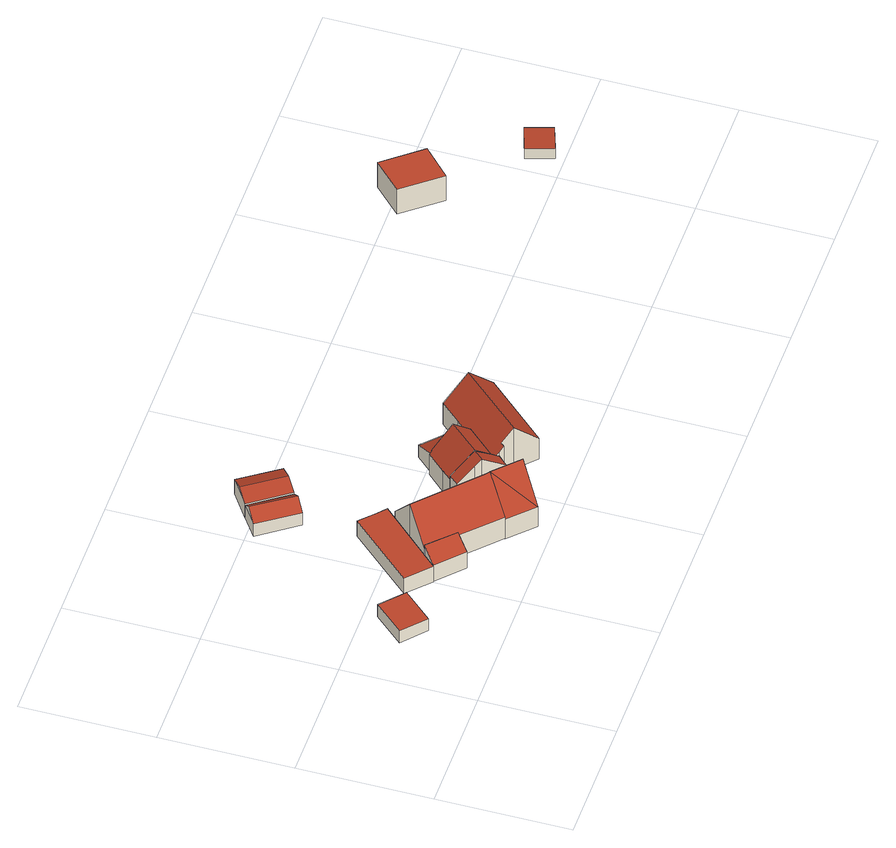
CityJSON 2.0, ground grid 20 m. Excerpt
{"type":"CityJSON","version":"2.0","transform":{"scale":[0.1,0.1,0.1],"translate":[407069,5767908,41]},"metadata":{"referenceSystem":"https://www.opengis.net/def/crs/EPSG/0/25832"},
"CityObjects":{
"building1":{"type":"Building","attributes":{"Gemeindeschluessel":"05566012","Geometrietyp2DReferenz":"3000","function":"51009_1611","roofType":"1000","measuredHeight":2.31},"geometry":[{"type":"Solid","lod":"2","boundaries":[[[[0,1,2,3]],[[4,5,1,0]],[[6,7,5,4]],[[3,2,7,6]],[[4,0,3,6]],[[1,5,7,2]]]],"semantics":{"surfaces":[{"type":"WallSurface"},{"type":"RoofSurface"},{"type":"GroundSurface"}],"values":[[0,0,0,0,1,2]]}}]},
"building2":{"type":"Building","attributes":{"Gemeindeschluessel":"05566012","Geometrietyp2DReferenz":"3000","function":"31001_2460","roofType":"1000","measuredHeight":2.99},"geometry":[{"type":"Solid","lod":"2","boundaries":[[[[8,9,10,11]],[[12,13,9,8]],[[14,15,13,12]],[[16,17,15,14]],[[18,19,17,16]],[[11,10,19,18]],[[16,14,12,8,11,18]],[[9,13,15,17,19,10]]]],"semantics":{"surfaces":[{"type":"WallSurface"},{"type":"RoofSurface"},{"type":"GroundSurface"}],"values":[[0,0,0,0,0,0,1,2]]}}]},
"building3":{"type":"Building","attributes":{"Gemeindeschluessel":"05566012","Geometrietyp2DReferenz":"3000","function":"31001_1000"},"address":[{"country":"Germany","locality":"Greven","thoroughfareNumber":"19","thoroughfareName":"Gelmerstr."}],"children":["building3-1","building3-2"]},
"building3-1":{"type":"BuildingPart","attributes":{"roofType":"3100","measuredHeight":9.13},"parents":["building3"],"geometry":[{"type":"Solid","lod":"2","boundaries":[[[[20,21,22,23]],[[24,25,21,20]],[[26,27,25,24]],[[28,29,27,26]],[[30,31,29,28]],[[32,33,31,30]],[[34,35,33,32]],[[28,26,24,20,30]],[[23,34,32,30,20]],[[21,25,27,29,31,33,35,22]],[[35,34,23,22]]]],"semantics":{"surfaces":[{"type":"WallSurface"},{"type":"RoofSurface"},{"type":"GroundSurface"},{"type":"ClosureSurface"}],"values":[[0,0,0,0,0,0,0,1,1,2,3]]}}]},
"building3-2":{"type":"BuildingPart","attributes":{"roofType":"2100","measuredHeight":4.81},"parents":["building3"],"geometry":[{"type":"Solid","lod":"2","boundaries":[[[[36,23,22,37,38]],[[39,40,35,34,41]],[[38,37,40,39]],[[41,36,38,39]],[[22,35,40,37]],[[34,23,36,41]],[[35,22,23,34]]]],"semantics":{"surfaces":[{"type":"WallSurface"},{"type":"RoofSurface"},{"type":"GroundSurface"},{"type":"ClosureSurface"}],"values":[[0,0,0,1,2,0,3]]}}]},
"building4":{"type":"Building","attributes":{"Gemeindeschluessel":"05566012","Geometrietyp2DReferenz":"3000","function":"31001_1310","roofType":"3100","measuredHeight":3.91},"geometry":[{"type":"Solid","lod":"2","boundaries":[[[[42,43,44,45]],[[46,47,43,42]],[[48,49,47,46]],[[45,44,49,48]],[[42,50,46]],[[48,51,45]],[[45,51,50,42]],[[46,50,51,48]],[[43,47,49,44]]]],"semantics":{"surfaces":[{"type":"WallSurface"},{"type":"RoofSurface"},{"type":"GroundSurface"}],"values":[[0,0,0,0,0,0,1,1,2]]}}]},
"building5":{"type":"Building","attributes":{"Gemeindeschluessel":"05566012","Geometrietyp2DReferenz":"3000","function":"51009_1610","roofType":"3100","measuredHeight":3.69},"geometry":[{"type":"Solid","lod":"2","boundaries":[[[[52,53,54,55]],[[56,57,53,52]],[[58,59,57,56]],[[55,54,59,58]],[[52,60,56]],[[58,61,55]],[[55,61,60,52]],[[56,60,61,58]],[[53,57,59,54]]]],"semantics":{"surfaces":[{"type":"WallSurface"},{"type":"RoofSurface"},{"type":"GroundSurface"}],"values":[[0,0,0,0,0,0,1,1,2]]}}]},
"building6":{"type":"Building","attributes":{"Gemeindeschluessel":"05566012","Geometrietyp2DReferenz":"3000","function":"31001_1000"},"address":[{"country":"Germany","locality":"Greven","thoroughfareNumber":"21","thoroughfareName":"Gelmerstr."}],"children":["building6-1","building6-2","building6-3","building6-4","building6-5"]},
"building6-1":{"type":"BuildingPart","attributes":{"roofType":"3100","measuredHeight":7.55},"parents":["building6"],"geometry":[{"type":"Solid","lod":"2","boundaries":[[[[62,63,64,65,66]],[[67,68,69]],[[70,71,67,69]],[[72,73,74,75,71,70]],[[76,72,70,69,77,78]],[[62,66,79,80,81,78,77]],[[64,82,67,71,75,83,84,65]],[[63,62,77,85]],[[64,63,85,82]],[[68,85,77,69]],[[85,68,67,82]],[[73,72,76]],[[75,74,86,83]],[[74,73,76,78,86]],[[87,81,80]],[[86,88,84,83]],[[86,78,81,87,89,88]],[[89,87,80,79]],[[65,84,88,89,79,66]]]],"semantics":{"surfaces":[{"type":"WallSurface"},{"type":"RoofSurface"},{"type":"GroundSurface"},{"type":"ClosureSurface"}],"values":[[0,0,0,0,1,1,2,0,3,0,3,0,3,3,0,3,3,0,3]]}}]},
"building6-2":{"type":"BuildingPart","attributes":{"roofType":"3100","measuredHeight":7.97},"parents":["building6"],"geometry":[{"type":"Solid","lod":"2","boundaries":[[[[66,65,90]],[[91,92,93,94,95]],[[96,97,92,91]],[[98,99,97,96]],[[100,101,99,98]],[[102,103,101,100]],[[104,105,103,102]],[[106,107,105,104]],[[90,65,107,106]],[[100,98,96,102]],[[91,95,108,89,79,90,106,104,102,96]],[[84,109,93,92,97,99,101,103,105,107,65]],[[66,90,79]],[[88,84,65,66,79,89]],[[110,111,108,95,94]],[[84,88,111,110,109]],[[88,89,108,111]],[[93,109,110,94]]]],"semantics":{"surfaces":[{"type":"WallSurface"},{"type":"RoofSurface"},{"type":"GroundSurface"},{"type":"ClosureSurface"}],"values":[[0,0,0,0,0,0,0,0,0,1,1,2,0,3,0,3,3,3]]}}]},
"building6-3":{"type":"BuildingPart","attributes":{"roofType":"3100","measuredHeight":9.33},"parents":["building6"],"geometry":[{"type":"Solid","lod":"2","boundaries":[[[[112,113,114,115]],[[68,67,113,112]],[[115,114,116,117]],[[112,118,68]],[[117,119,115]],[[115,119,118]],[[118,112,115]],[[119,117,63,85,68]],[[68,118,119]],[[113,67,82,64,116,114]],[[64,63,117,116]],[[82,85,63,64]],[[67,68,85,82]]]],"semantics":{"surfaces":[{"type":"WallSurface"},{"type":"RoofSurface"},{"type":"GroundSurface"},{"type":"ClosureSurface"}],"values":[[0,0,0,0,0,1,1,1,1,2,0,3,3]]}}]},
"building6-4":{"type":"BuildingPart","attributes":{"roofType":"5000","measuredHeight":7.78},"parents":["building6"],"geometry":[{"type":"Solid","lod":"2","boundaries":[[[[120,121,122,123]],[[124,125,121,120]],[[126,127,128,125,124]],[[123,122,75,74]],[[73,76,129,130,131,132,120,133]],[[130,129,81,87,134]],[[131,130,134,108,111,126]],[[132,131,126,124]],[[132,124,120]],[[73,133,123,74]],[[133,120,123]],[[121,125,128,109,84,83,75,122]],[[127,126,111,110]],[[109,128,127,110]],[[109,110,111,88,84]],[[83,86,74,75]],[[84,88,86,83]],[[89,108,134,87]],[[88,111,108,89]],[[129,76,78,81]],[[78,76,73,74,86]],[[89,87,81,78,86,88]]]],"semantics":{"surfaces":[{"type":"WallSurface"},{"type":"RoofSurface"},{"type":"GroundSurface"},{"type":"ClosureSurface"}],"values":[[0,0,0,0,1,1,0,0,0,0,0,2,0,3,3,3,3,0,3,0,3,3]]}}]},
"building6-5":{"type":"BuildingPart","attributes":{"roofType":"2100","measuredHeight":3.6},"parents":["building6"],"geometry":[{"type":"Solid","lod":"2","boundaries":[[[[135,136,128,127]],[[137,138,136,135]],[[139,140,138,137]],[[94,93,140,139]],[[139,137,135,127,110,94]],[[128,136,138,140,93,109]],[[128,109,110,127]],[[94,110,109,93]]]],"semantics":{"surfaces":[{"type":"WallSurface"},{"type":"RoofSurface"},{"type":"GroundSurface"},{"type":"ClosureSurface"}],"values":[[0,0,0,0,1,2,3,3]]}}]},
"building7":{"type":"Building","attributes":{"Gemeindeschluessel":"05566012","Geometrietyp2DReferenz":"3000","function":"31001_1000","roofType":"1000","measuredHeight":4.81},"address":[{"country":"Germany","locality":"Greven","thoroughfareNumber":"15","thoroughfareName":"Gelmerstr."}],"geometry":[{"type":"Solid","lod":"2","boundaries":[[[[141,142,143,144]],[[145,146,142,141]],[[147,148,146,145]],[[144,143,148,147]],[[145,141,144,147]],[[142,146,148,143]]]],"semantics":{"surfaces":[{"type":"WallSurface"},{"type":"RoofSurface"},{"type":"GroundSurface"}],"values":[[0,0,0,0,1,2]]}}]},
"building8":{"type":"Building","attributes":{"Gemeindeschluessel":"05566012","Geometrietyp2DReferenz":"3000","function":"51009_1610","roofType":"2100","measuredHeight":2.06},"geometry":[{"type":"Solid","lod":"2","boundaries":[[[[149,150,151,152]],[[153,154,150,149]],[[155,156,154,153]],[[152,151,156,155]],[[153,149,152,155]],[[150,154,156,151]]]],"semantics":{"surfaces":[{"type":"WallSurface"},{"type":"RoofSurface"},{"type":"GroundSurface"}],"values":[[0,0,0,0,1,2]]}}]}
},
"vertices":[
[45,159,99],[45,159,76],[5,115,76],[5,115,99],[80,128,99],[80,128,76],[40,84,99],[40,84,76],
[99,138,105],[99,138,75],[133,106,75],[133,106,105],[186,233,105],[186,233,75],[208,212,105],[208,212,75],[221,200,105],[221,200,75],[207,185,105],[207,185,75],
[179,154,168],[179,154,76],[150,124,76],[150,124,118],[207,185,118],[207,185,76],[279,118,117],[279,118,76],[299,99,117],[299,99,76],[271,68,168],[271,68,76],[242,37,117],[242,37,76],[188,88,118],[188,88,76],
[150,124,125],[133,106,76],[133,106,107],[172,70,107],[172,70,76],[188,88,124],
[219,334,95],[219,334,71],[178,392,71],[178,392,95],[188,312,95],[188,312,71],[147,370,95],[147,370,71],[203,323,110],[163,381,110],
[259,362,98],[259,362,70],[219,420,70],[219,420,98],[219,334,98],[219,334,70],[178,392,98],[178,392,70],[239,348,107],[198,406,107],
[336,65,121],[336,65,113],[336,65,75],[349,79,75],[349,79,121],[299,99,75],[299,99,113],[299,99,142],[279,118,121],[279,118,75],[292,132,121],[292,132,115],[292,132,114],[292,132,75],[310,115,140],[307,91,151],[320,105,151],[346,82,124],[340,88,131],[334,93,137],[307,91,75],[320,105,75],[340,88,75],[307,91,113],[320,105,114],[340,88,130],[340,88,114],[340,88,115],
[349,79,128],[429,185,116],[429,185,75],[402,156,75],[402,156,99],[402,156,116],[459,158,155],[459,158,75],[488,131,116],[488,131,75],[404,39,115],[404,39,75],[375,66,155],[375,66,75],[360,79,136],[360,79,75],[355,74,136],[355,74,75],[379,130,115],[379,130,75],[379,130,111],[379,130,114],
[242,37,113],[242,37,75],[279,1,75],[279,1,113],[337,63,75],[337,63,113],[271,68,169],[308,32,169],
[330,174,114],[330,174,75],[305,147,75],[305,147,114],[333,171,114],[333,171,75],[334,172,114],[334,172,111],[334,172,75],[320,106,153],[359,149,153],[334,172,119],[333,171,119],[305,147,115],[379,130,130],
[358,198,98],[358,198,75],[361,196,98],[361,196,75],[360,195,99],[360,195,75],
[908,430,52],[908,430,4],[866,389,4],[866,389,52],[954,373,52],[954,373,4],[911,332,52],[911,332,4],
[1036,214,21],[1036,214,2],[1073,227,2],[1073,227,23],[1023,254,21],[1023,254,2],[1060,267,23],[1060,267,2]
]}
